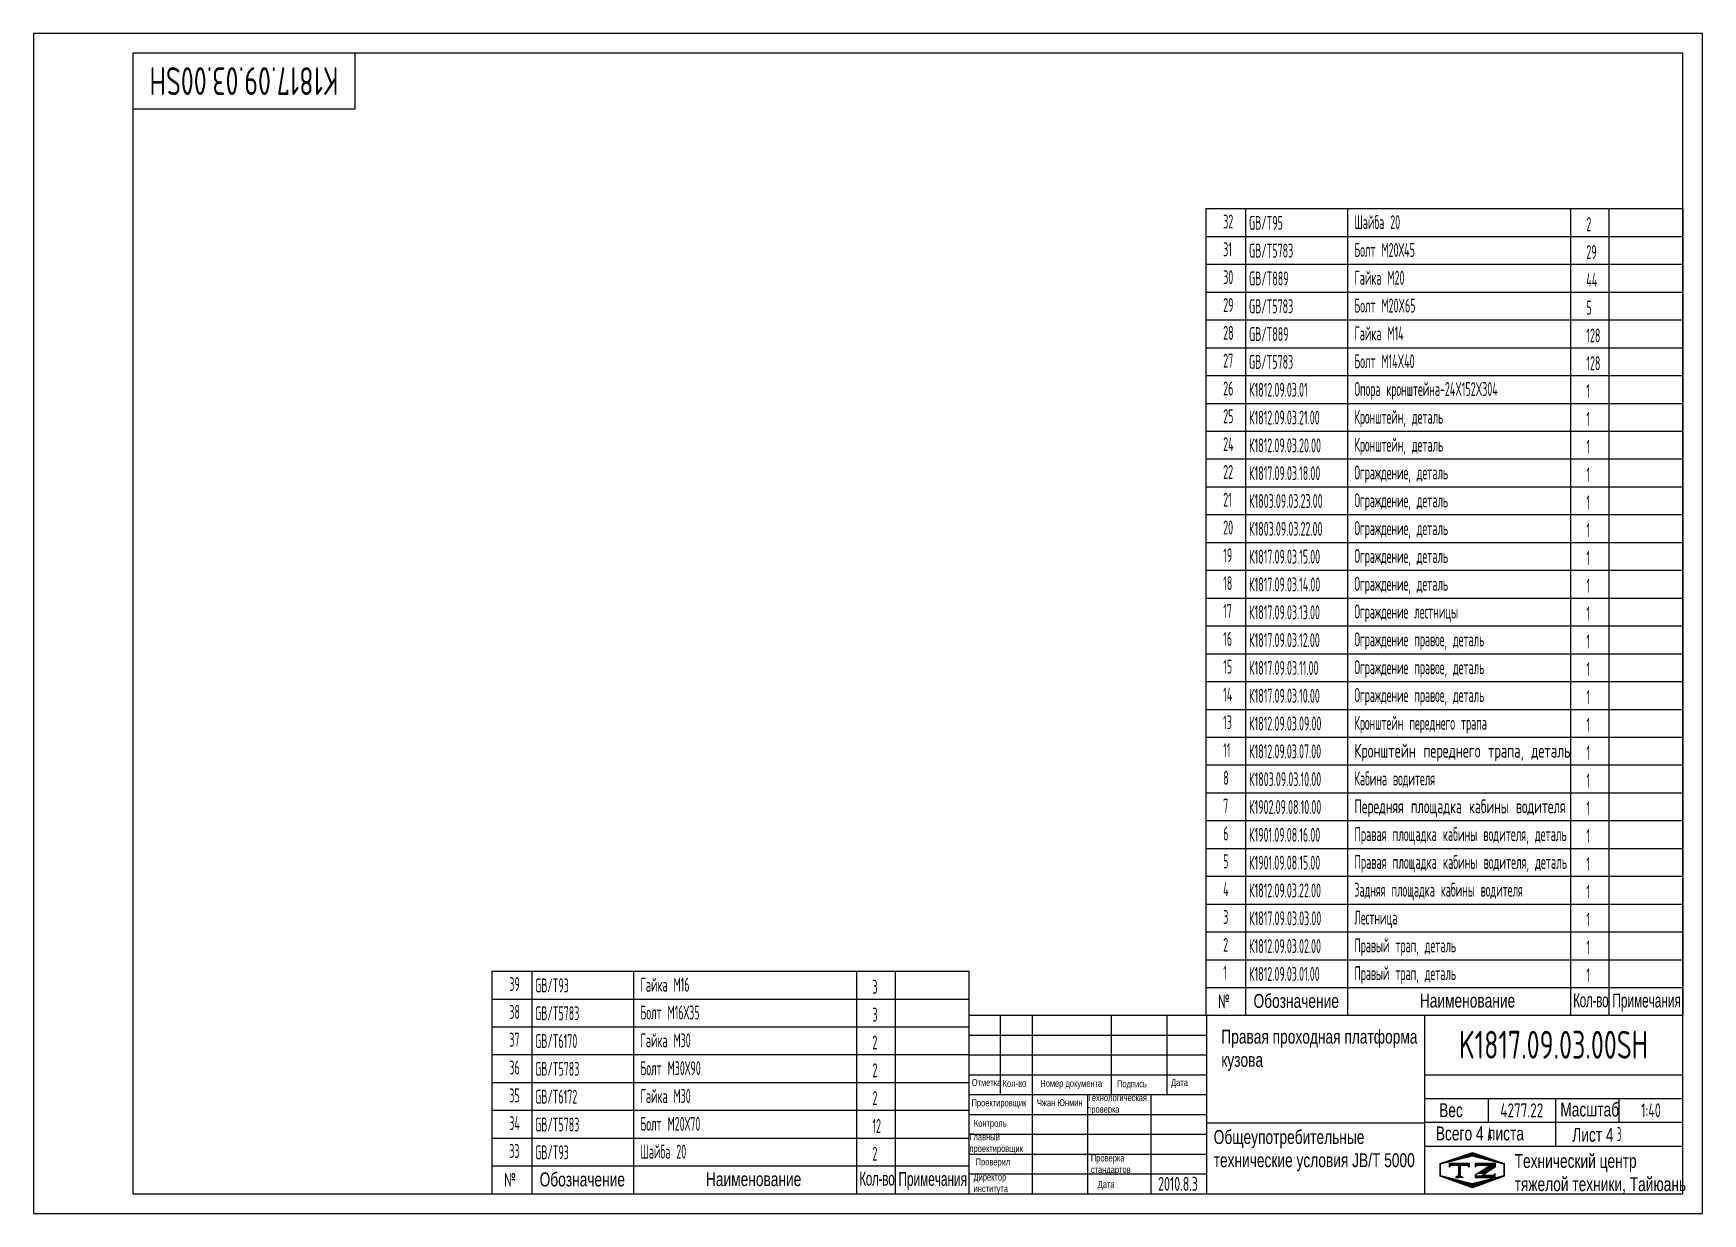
# Model space of a CAD drawing. Header units: millimetres. Extents: x 0 to 16800, y 0 to 11880.
import ezdxf
from ezdxf.enums import TextEntityAlignment as Align

# ---------------------------------------------------------------- set-up
doc = ezdxf.new("R2010")
doc.units = ezdxf.units.MM
doc.header["$LTSCALE"] = 400
doc.linetypes.add('F', pattern=[0.75, 0.5, -0.25])
for name, color, linetype in [('01', 7, 'Continuous'), ('02', 1, 'Continuous'), ('04', 2, 'F'), ('11', 3, 'Continuous'), ('THICK', 7, 'Continuous')]:
    doc.layers.add(name, color=color, linetype=linetype)
doc.styles.add('HZLIB', font='TXT.shx', dxfattribs={"width": 0.5, "height": 140})
doc.styles.get("Standard").update_dxf_attribs({"font": 'isocp', "width": 0.707, "bigfont": 'intecad.shx'})

# ---------------------------------------------------------------- blocks, each defined once
blk = doc.blocks.new('*U219', base_point=(251.96, 168.31))
at = {"layer": '01'}
for p, q in [((251.96, 168.31), (251.96, 182.31)), ((195.96, 168.31), (251.96, 168.31))]:
    blk.add_line(p, q, dxfattribs=at)
blk = doc.blocks.new('*U220')
at = {"layer": '04'}
blk.add_blockref('*U219', (0, 0), dxfattribs=at)
blk = doc.blocks.new('*U221')
at = {"layer": '01'}
for points in [[(415, 292), (25, 292)], [(25, 292), (25, 5)], [(415, 5), (415, 292)], [(25, 5), (415, 5)]]:
    blk.add_lwpolyline(points, dxfattribs=at)
at = {"layer": '02'}
for points in [[(420, 297), (0, 297)], [(0, 297), (0, 0)], [(420, 0), (420, 297)], [(0, 0), (420, 0)]]:
    blk.add_lwpolyline(points, dxfattribs=at)
blk = doc.blocks.new('*X264')
at = {"color": 0}
for p, q in [((127.06, 7.8), (132.06, 7.8)), ((127.06, 7.5), (132.06, 7.5)), ((127.06, 7.2), (127.32, 7.2)), ((127.84, 5.4), (129.64, 5.4)), ((128.3, 5.7), (130.1, 5.7)), ((128.77, 6), (130.57, 6)), ((129.23, 6.3), (131.04, 6.3)), ((129.7, 6.6), (131.51, 6.6)), ((130.16, 6.9), (131.98, 6.9)), ((130.62, 7.2), (132.06, 7.2))]:
    blk.add_line(p, q, dxfattribs=at)
blk = doc.blocks.new('*X265')
at = {"color": 0}
for p, q in [((127.06, 4.8), (132.06, 4.8)), ((127.06, 4.5), (132.06, 4.5)), ((131.84, 5.1), (132.06, 5.1))]:
    blk.add_line(p, q, dxfattribs=at)
blk = doc.blocks.new('*X263')
at = {"color": 0}
for p, q in [((122.34, 4.5), (123.72, 4.5)), ((122.82, 4.8), (123.24, 4.8))]:
    blk.add_line(p, q, dxfattribs=at)
blk = doc.blocks.new('*X262')
at = {"color": 0}
for p, q in [((120.53, 7.8), (125.53, 7.8)), ((120.53, 7.5), (125.53, 7.5)), ((120.53, 7.2), (120.79, 7.2)), ((125.27, 7.2), (125.53, 7.2))]:
    blk.add_line(p, q, dxfattribs=at)
blk = doc.blocks.new('*X261')
at = {"color": 0}
for p, q in [((120.66, 8.7), (121.92, 8.7)), ((121.52, 9), (123.12, 9)), ((122.38, 9.3), (124.32, 9.3)), ((123.24, 9.6), (125.52, 9.6)), ((124.1, 9.9), (128.52, 9.9)), ((124.97, 10.2), (127.67, 10.2)), ((125.83, 10.5), (126.82, 10.5)), ((127.02, 9.6), (129.37, 9.6)), ((128.22, 9.3), (130.22, 9.3)), ((129.42, 9), (131.07, 9)), ((130.62, 8.7), (131.92, 8.7)), ((118.22, 7.8), (118.32, 7.8)), ((118.22, 7.5), (118.27, 7.5)), ((118.22, 7.2), (118.27, 7.2)), ((118.22, 6.9), (118.27, 6.9)), ((118.22, 6.6), (118.27, 6.6)), ((118.22, 6.3), (118.27, 6.3)), ((118.22, 6), (118.27, 6)), ((118.22, 5.7), (118.27, 5.7)), ((118.22, 5.4), (118.27, 5.4)), ((118.22, 5.1), (118.27, 5.1)), ((118.22, 4.8), (118.27, 4.8)), ((118.79, 4.5), (119.42, 4.5)), ((118.94, 8.1), (119.52, 8.1)), ((119.8, 8.4), (120.72, 8.4)), ((131.82, 8.4), (132.77, 8.4)), ((133.02, 8.1), (133.62, 8.1)), ((133.12, 4.5), (133.76, 4.5)), ((134.22, 7.8), (134.32, 7.8)), ((134.27, 7.5), (134.32, 7.5)), ((134.27, 7.2), (134.32, 7.2)), ((134.27, 6.9), (134.32, 6.9)), ((134.27, 6.6), (134.32, 6.6)), ((134.27, 6.3), (134.32, 6.3)), ((134.27, 6), (134.32, 6)), ((134.27, 5.7), (134.32, 5.7)), ((134.27, 5.4), (134.32, 5.4)), ((134.27, 5.1), (134.32, 5.1)), ((134.27, 4.8), (134.32, 4.8)), ((119.61, 4.2), (120.62, 4.2)), ((120.43, 3.9), (121.82, 3.9)), ((121.26, 3.6), (123.02, 3.6)), ((122.08, 3.3), (124.22, 3.3)), ((122.91, 3), (125.42, 3)), ((123.73, 2.7), (128.89, 2.7)), ((124.55, 2.4), (128.07, 2.4)), ((125.38, 2.1), (127.26, 2.1)), ((126.2, 1.8), (126.45, 1.8)), ((127.12, 3), (129.7, 3)), ((128.32, 3.3), (130.51, 3.3)), ((129.52, 3.6), (131.32, 3.6)), ((130.72, 3.9), (132.14, 3.9)), ((131.92, 4.2), (132.95, 4.2))]:
    blk.add_line(p, q, dxfattribs=at)

msp = doc.modelspace()

# ---------------------------------------------------------------- linework, layer by layer
for p, q in [((11800, 10116), (11800, 1996)), ((11800, 10116), (16600, 10116)), ((12200, 10116), (12200, 1996)), ((13226, 10116), (13226, 1996)), ((15470, 10116), (15470, 1996)), ((15857, 10116), (15857, 1996)), ((16600, 10116), (16600, 1996)), ((11800, 9836), (16600, 9836)), ((11800, 9556), (16600, 9556)), ((11800, 9276), (16600, 9276)), ((11800, 8996), (16600, 8996)), ((11800, 8716), (16600, 8716)), ((11800, 8436), (16600, 8436)), ((11800, 8156), (16600, 8156)), ((11800, 7876), (16600, 7876)), ((11800, 7596), (16600, 7596)), ((11800, 7316), (16600, 7316)), ((11800, 7036), (16600, 7036)), ((11800, 6756), (16600, 6756)), ((11800, 6476), (16600, 6476)), ((11800, 6196), (16600, 6196)), ((11800, 5916), (16600, 5916)), ((11800, 5636), (16600, 5636)), ((11800, 5356), (16600, 5356)), ((11800, 5076), (16600, 5076)), ((11800, 4796), (16600, 4796)), ((11800, 4516), (16600, 4516)), ((11800, 4236), (16600, 4236)), ((11800, 3956), (16600, 3956)), ((11800, 3676), (16600, 3676)), ((11800, 3396), (16600, 3396)), ((11800, 3116), (16600, 3116)), ((11800, 2836), (16600, 2836)), ((11800, 2556), (16600, 2556)), ((4615, 2440), (4615, 200)), ((4615, 2440), (9415, 2440)), ((5015, 2440), (5015, 200)), ((6041, 2440), (6041, 200)), ((8285, 2440), (8285, 200)), ((8672, 2440), (8672, 200)), ((9415, 2440), (9415, 200)), ((11800, 2276), (16600, 2276)), ((4615, 2160), (9415, 2160)), ((4615, 1880), (9415, 1880)), ((11800, 1996), (16600, 1996)), ((4615, 1600), (9415, 1600)), ((4615, 1320), (9415, 1320)), ((4615, 1040), (9415, 1040)), ((4615, 760), (9415, 760)), ((4615, 480), (9415, 480)), ((4615, 200), (9415, 200))]:
    msp.add_line(p, q)
at = {"layer": 'THICK'}
for p, q in [((9415, 1996), (16600, 1996)), ((9734, 1995), (9734, 1996)), ((9734, 1198), (9734, 1996)), ((10054, 200), (10054, 1996)), ((10852, 1198), (10852, 1996)), ((11411, 1198), (11411, 1996)), ((11810, 200), (11810, 1996)), ((14005, 200), (14005, 1996)), ((16600, 200), (16600, 1996)), ((9415, 1398), (11810, 1398)), ((14005, 1398), (16600, 1398)), ((9415, 1198), (11810, 1198)), ((10612, 200), (10612, 1198)), ((11251, 200), (11251, 1198)), ((14005, 1158), (16600, 1158)), ((14644, 919), (14644, 1158)), ((15323, 679), (15323, 1158)), ((15961, 919), (15961, 1158)), ((11810, 915), (14005, 915)), ((14005, 919), (16600, 919)), ((14005, 679), (16600, 679)), ((2230, 200), (9415, 200)), ((9415, 200), (16600, 200))]:
    msp.add_line(p, q, dxfattribs=at)
at = {"layer": 'THICK', "color": 3}
for p, q in [((9415, 1797), (11810, 1797)), ((9415, 1597), (11810, 1597)), ((9415, 998), (11810, 998)), ((9415, 799), (11810, 799)), ((9415, 599), (11810, 599)), ((14159, 504), (14483, 616)), ((14161, 501), (14481, 581)), ((14251, 467), (14251, 507)), ((14251, 507), (14451, 507)), ((14451, 507), (14451, 467)), ((14481, 581), (14800, 501)), ((14483, 616), (14802, 504)), ((14512, 507), (14512, 467)), ((14512, 507), (14712, 507)), ((14712, 507), (14712, 467)), ((9415, 400), (11810, 400)), ((14159, 378), (14159, 504)), ((14483, 260), (14159, 378)), ((14161, 381), (14161, 501)), ((14481, 301), (14161, 381)), ((14271, 487), (14251, 467)), ((14431, 487), (14271, 487)), ((14351, 387), (14313, 363)), ((14313, 363), (14351, 363)), ((14343, 488), (14343, 378)), ((14351, 488), (14351, 378)), ((14351, 387), (14390, 363)), ((14390, 363), (14351, 363)), ((14361, 488), (14361, 378)), ((14451, 467), (14431, 487)), ((14800, 381), (14481, 301)), ((14802, 378), (14483, 260)), ((14512, 467), (14532, 487)), ((14669, 487), (14512, 386)), ((14512, 386), (14512, 363)), ((14512, 363), (14712, 363)), ((14532, 487), (14669, 487)), ((14609, 402), (14579, 383)), ((14692, 383), (14579, 383)), ((14712, 468), (14609, 402)), ((14712, 403), (14692, 383)), ((14712, 363), (14712, 403)), ((14800, 501), (14800, 381)), ((14802, 504), (14802, 378))]:
    msp.add_line(p, q, dxfattribs=at)

# ---------------------------------------------------------------- block references
at = {"layer": '01', "xscale": 40, "yscale": 40, "zscale": 40}
msp.add_blockref('*U221', (0, 0), dxfattribs=at)
at = {"layer": '01', "xscale": 40, "yscale": 40}
msp.add_blockref('*U220', (3240, 11120), dxfattribs=at)
at = {"layer": 'THICK', "color": 3, "xscale": 39.91680000000042, "yscale": 39.91679999999997, "zscale": 39.91680000000001}
for name in ['*X261', '*X262', '*X263', '*X264', '*X265']:
    msp.add_blockref(name, (9440, 190), dxfattribs=at)

# ---------------------------------------------------------------- texts
at = {"style": 'HZLIB', "width": 0.5}
for s, p in [('32', (11975, 9916)), ('GB/T95', (12235, 9903)), ('Шайба 20', (13295, 9910)), ('2', (15630, 9889)), ('31', (11975, 9636)), ('GB/T5783', (12235, 9623)), ('Болт М20Х45', (13295, 9630)), ('29', (15630, 9609)), ('30', (11975, 9356)), ('GB/T889', (12235, 9343)), ('Гайка М20', (13295, 9350)), ('44', (15630, 9329)), ('29', (11975, 9076)), ('GB/T5783', (12235, 9063)), ('Болт M20X65', (13295, 9070)), ('5', (15630, 9049)), ('28', (11975, 8796)), ('GB/T889', (12235, 8783)), ('Гайка М14', (13295, 8790)), ('128', (15630, 8769)), ('27', (11975, 8516)), ('GB/T5783', (12235, 8503)), ('Болт M14X40', (13295, 8510)), ('128', (15630, 8489)), ('26', (11975, 8236)), ('К1812.09.03.01', (12235, 8223)), ('Опора кронштейна-24X152X304', (13295, 8230)), ('1', (15630, 8209)), ('25', (11975, 7956)), ('К1812.09.03.21.00', (12235, 7943)), ('Кронштейн, деталь', (13295, 7950)), ('1', (15630, 7929)), ('24', (11975, 7676)), ('К1812.09.03.20.00', (12235, 7663)), ('Кронштейн, деталь', (13295, 7670)), ('1', (15630, 7649)), ('22', (11975, 7396)), ('К1817.09.03.18.00', (12235, 7383)), ('Ограждение, деталь', (13295, 7390)), ('1', (15630, 7369)), ('21', (11975, 7116)), ('К1803.09.03.23.00', (12235, 7103)), ('Ограждение, деталь', (13295, 7110)), ('1', (15630, 7089)), ('20', (11975, 6836)), ('К1803.09.03.22.00', (12235, 6823)), ('Ограждение, деталь', (13295, 6830)), ('1', (15630, 6809)), ('19', (11975, 6556)), ('К1817.09.03.15.00', (12235, 6543)), ('Ограждение, деталь', (13295, 6550)), ('1', (15630, 6529)), ('18', (11975, 6276)), ('К1817.09.03.14.00', (12235, 6263)), ('Ограждение, деталь', (13295, 6270)), ('1', (15630, 6249)), ('17', (11975, 5996)), ('К1817.09.03.13.00', (12235, 5983)), ('Ограждение лестницы', (13295, 5990)), ('1', (15630, 5969)), ('16', (11975, 5716)), ('К1817.09.03.12.00', (12235, 5703)), ('Ограждение правое, деталь', (13295, 5710)), ('1', (15630, 5689)), ('15', (11975, 5436)), ('К1817.09.03.11.00', (12235, 5423)), ('Ограждение правое, деталь', (13295, 5430)), ('1', (15630, 5409)), ('14', (11975, 5156)), ('К1817.09.03.10.00', (12235, 5143)), ('Ограждение правое, деталь', (13295, 5150)), ('1', (15630, 5129)), ('13', (11975, 4876)), ('К1812.09.03.09.00', (12235, 4863)), ('Кронштейн переднего трапа', (13295, 4870)), ('1', (15630, 4849)), ('11', (11975, 4596)), ('К1812.09.03.07.00', (12235, 4583)), ('1', (15630, 4569)), ('8', (11975, 4316)), ('К1803.09.03.10.00', (12235, 4303)), ('Кабина водителя', (13295, 4310)), ('1', (15630, 4289)), ('7', (11975, 4036)), ('К1902.09.08.10.00', (12235, 4023)), ('1', (15630, 4009)), ('6', (11975, 3756)), ('К1901.09.08.16.00', (12235, 3743)), ('1', (15630, 3729)), ('5', (11975, 3476)), ('К1901.09.08.15.00', (12235, 3463)), ('1', (15630, 3449)), ('4', (11975, 3196)), ('К1812.09.03.22.00', (12235, 3183)), ('Задняя площадка кабины водителя', (13295, 3190)), ('1', (15630, 3169)), ('3', (11975, 2916)), ('К1817.09.03.03.00', (12235, 2903)), ('Лестница', (13295, 2910)), ('1', (15630, 2889)), ('2', (11975, 2636)), ('К1812.09.03.02.00', (12235, 2623)), ('Правый трап, деталь', (13295, 2630)), ('1', (15630, 2609)), ('39', (4790, 2240)), ('GB/T93', (5050, 2227)), ('Гайка M16', (6110, 2234)), ('3', (8445, 2213)), ('1', (11975, 2356)), ('К1812.09.03.01.00', (12235, 2343)), ('Правый трап, деталь', (13295, 2350)), ('1', (15630, 2329)), ('38', (4790, 1960)), ('GB/T5783', (5050, 1947)), ('Болт M16Х35', (6110, 1954)), ('3', (8445, 1933)), ('37', (4790, 1680)), ('GB/T6170', (5050, 1667)), ('Гайка M30', (6110, 1674)), ('2', (8445, 1653)), ('36', (4790, 1400)), ('GB/T5783', (5050, 1387)), ('Болт М30Х90', (6110, 1394)), ('2', (8445, 1373)), ('35', (4790, 1120)), ('GB/T6172', (5050, 1107)), ('Гайка M30', (6110, 1114)), ('2', (8445, 1093)), ('34', (4790, 840)), ('GB/T5783', (5050, 827)), ('Болт М20Х70', (6110, 834)), ('12', (8445, 813)), ('33', (4790, 560)), ('GB/T93', (5050, 547)), ('Шайба 20', (6110, 554)), ('2', (8445, 533))]:
    msp.add_text(s, height=140, dxfattribs=at).set_placement(p)
at = {"style": 'HZLIB'}
for s, width, p, p2 in [('Кронштейн переднего трапа, деталь', 0.488014, (13295, 4590), (15470, 4590)), ('Передняя площадка кабины водителя', 0.462408, (13295, 4030), (15421, 4030)), ('Правая площадка кабины водителя, деталь', 0.39997, (13295, 3750), (15432, 3750)), ('Правая площадка кабины водителя, деталь', 0.400514, (13295, 3470), (15435, 3470))]:
    msp.add_text(s, height=140, dxfattribs=dict(at, width=width)).set_placement(p, p2, align=Align.FIT)
at = {"layer": '01', "attachment_point": 1}
for s, insert, char_height in [('{\\Fisocp,intecad|c204;№}', (11923, 2206), 140), ('{\\fArial|b0|i0|c204|p34;Обозначение}', (12280, 2211), 140), ('{\\fArial|b0|i0|c204|p34;Наименование}', (13954, 2214), 140), ('{\\fArial|b0|i0|c204|p34;\\W0.607;\\T0.95;Кол-во}', (15497, 2218), 140), ('{\\fArial|b0|i0|c204|p34;\\W0.607;Примечания}', (15892, 2215), 140), ('{\\fArial|b0|i0|c204|p34;\\C3;Правая проходная платформа\\Pкузова}', (11956, 1851), 140), ('{\\fArial|b0|i0|c204|p34;Кол-во}', (9755, 1346), 70), ('{\\fArial|b0|i0|c204|p34;Номер документа}', (10134, 1346), 70), ('{\\fArial|b0|i0|c204|p34;Дата}', (11450, 1355), 70), ('{\\fArial|b0|i0|c204|p34;Технологическая\\Pпроверка}', (10607, 1202), 70), ('{\\fArial|b0|i0|c204|p34;Подпись}', (10906, 1342), 70), ('{\\fArial|b0|i0|c204|p34;Проектировщик}', (9442, 1150), 70), ('{\\fArial|b0|i0|c204|p34;\\C3;Чжан Юнмин}', (10100, 1152), 70), ('{\\fArial|b0|i0|c204|p34;Вес}', (14148, 1111), 140), ('{\\fArial|b0|i0|c204|p34;Масштаб}', (15368, 1118), 140), ('{\\fArial|b0|i0|c204|p34;Контроль}', (9465, 944), 70), ('{\\fArial|b0|i0|c204|p34;Общеупотребительные\\Pтехнические условия \\fArial|b0|i0|c0|p34;JB/T 5000}', (11879, 841), 140), ('{\\fArial|b0|i0|c204|p34;Всего 4 листа}', (14115, 877), 140), ('{\\fArial|b0|i0|c204|p34;Лист 4}', (15488, 863), 140), ('{\\fArial|b0|i0|c204|p34;Главный\\Pпроектировщик}', (9421, 807), 70), ('{\\fArial|b0|i0|c204|p34;Проверил}', (9483, 556), 70), ('{\\fArial|b0|i0|c204|p34;Проверка\\Pстандартов}', (10643, 595), 70), ('{\\fArial|b0|i0|c204|p34;Технический центр\\Pтяжелой техники, Тайюань}', (14908, 600), 140), ('{\\Fisocp,intecad|c204;№}', (4738, 410), 140), ('{\\fArial|b0|i0|c204|p34;Обозначение}', (5095, 414), 140), ('{\\fArial|b0|i0|c204|p34;Наименование}', (6769, 417), 140), ('{\\fArial|b0|i0|c204|p34;\\W0.607;\\T0.95;Кол-во}', (8312, 422), 140), ('{\\fArial|b0|i0|c204|p34;\\W0.607;Примечания}', (8707, 419), 140), ('{\\fArial|b0|i0|c204|p34;Директор\\Pинститута}', (9462, 403), 70), ('{\\fArial|b0|i0|c204|p34;Дата}', (10712, 330), 70)]:
    msp.add_mtext(s, dxfattribs=dict(at, insert=insert, char_height=char_height))
at = {"layer": '01', "insert": (9444, 1355), "char_height": 70, "width": 4.57, "attachment_point": 1}
msp.add_mtext('{\\fArial|b0|i0|c204|p34;Отметка}', dxfattribs=at)
at = {"layer": '11', "width": 0.696133}
msp.add_text('K1817.09.03.00SH', height=280, rotation=180, dxfattribs=at).set_placement((3071, 11540), (1169, 11540), align=Align.FIT)
at = {"layer": '11'}
for s, height, width, p, p2 in [('K1817.09.03.00SH', 280, 0.696133, (14349, 1560), (16251, 1560)), ('4277.22', 140, 0.683486, (14764, 970), (15196, 970)), ('1:40', 140, 0.657692, (16181, 970), (16379, 970)), ('4', 140, 0.543846, (14635, 730), (14685, 730)), ('3', 140, 0.527686, (15938, 730), (15982, 730)), ('2010.8.3', 140, 0.636133, (11320, 230), (11720, 230))]:
    msp.add_text(s, height=height, dxfattribs=dict(at, width=width)).set_placement(p, p2, align=Align.FIT)

doc.saveas('drawing.dxf')
